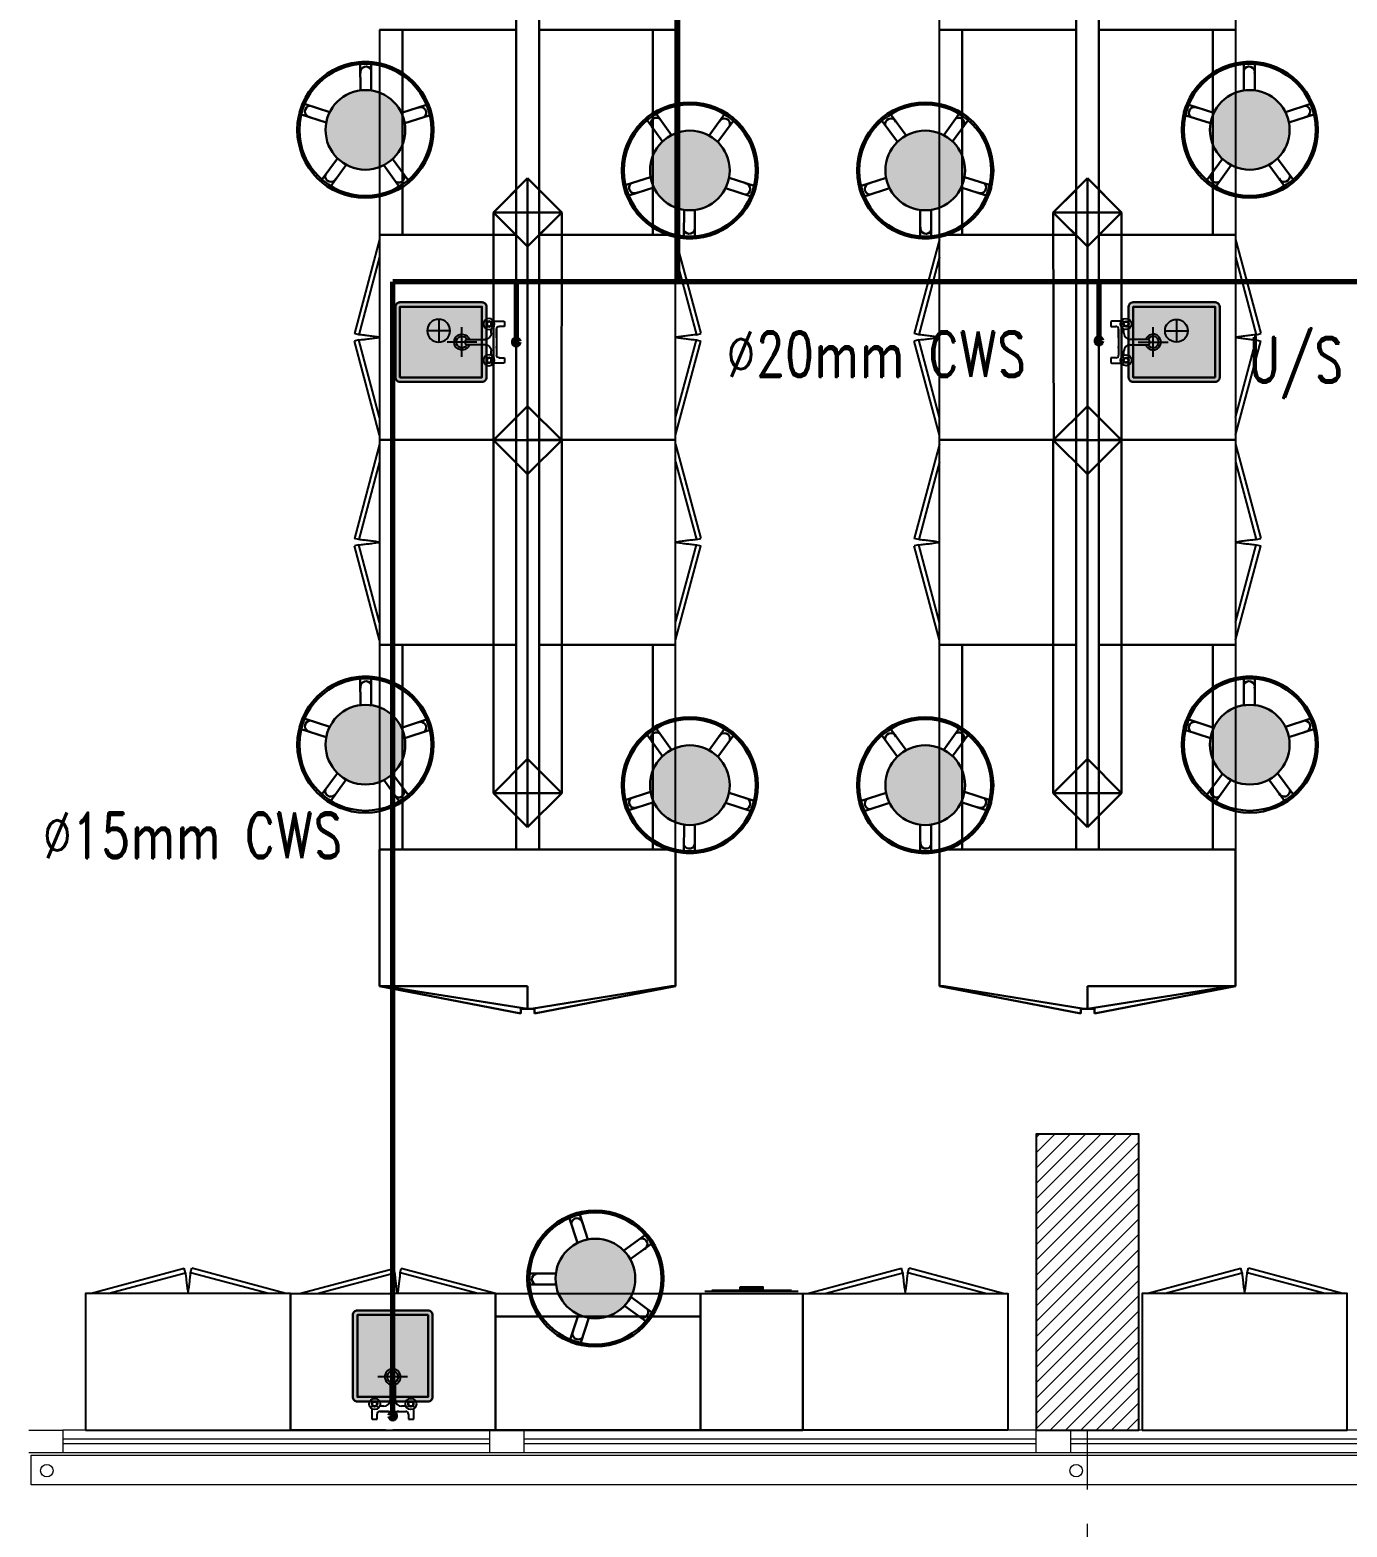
# Model space of a CAD drawing. Extents: x 800 to 995, y 398 to 804.
# Drawn here: x 874.81 to 880.6, y 613.24 to 619.82 of the extents above; entities that cross this region are included whole.
import ezdxf

# ---------------------------------------------------------------- set-up
doc = ezdxf.new("R2010")
doc.units = 0
doc.header["$MEASUREMENT"] = 0
for name, pattern in [('ACAD_ISO02W100', [15, 12, -3]), ('CENTERX2', [4, 2.5, -0.5, 0.5, -0.5]), ('DASHED', [19.05, 12.7, -6.35])]:
    doc.linetypes.add(name, pattern=pattern)
doc.layers.get('0').update_dxf_attribs({"color": 252, "linetype": 'CONTINUOUS', "lineweight": 30})
for name, color, linetype in [('-FUR', 252, 'CONTINUOUS'), ('LAYER8', 3, 'CONTINUOUS'), ('SAN', 2, 'CONTINUOUS')]:
    doc.layers.add(name, color=color, linetype=linetype)
for name, color, linetype, lineweight in [('axis', 1, 'CENTERX2', 5), ('Column', 6, 'CONTINUOUS', 25), ('elev', 90, 'CONTINUOUS', 9), ('Elevation', 150, 'CONTINUOUS', 18), ('hatch', 252, 'CONTINUOUS', 9), ('P-C-WATER', 5, 'CONTINUOUS', 70), ('P-TEXT', 1, 'CONTINUOUS', 25), ('WINDOW', 252, 'CONTINUOUS', 5)]:
    doc.layers.add(name, color=color, linetype=linetype, lineweight=lineweight)
doc.styles.add('ROMANC', font='romand.shx')

# ---------------------------------------------------------------- blocks, each defined once
blk = doc.blocks.new('YY5Y5')
at = {"layer": 'SAN', "color": 1}
for p, q in [((434.16, 537.56), (433.7, 538.02)), ((433.83, 542.04), (433.83, 538.56)), ((435.73, 542.41), (434.2, 542.41)), ((435.58, 537.56), (436.04, 538.02)), ((435.73, 540.55), (435.73, 542.41)), ((446.18, 539.55), (436.73, 539.55)), ((443.04, 539.55), (446.16, 539.55)), ((447.32, 537.56), (446.86, 538.02)), ((447.16, 542.41), (447.16, 540.55)), ((448.69, 542.41), (447.16, 542.41)), ((448.74, 537.56), (449.2, 538.02)), ((449.07, 538.56), (449.07, 542.04)), ((434.16, 536.15), (433.7, 535.69)), ((435.58, 536.15), (436.04, 535.69)), ((436.72, 537.65), (438.25, 537.65)), ((440.5, 535.4), (440.5, 528.74)), ((442.4, 528.74), (442.4, 535.4)), ((444.65, 537.65), (446.18, 537.65)), ((447.32, 536.15), (446.86, 535.69)), ((448.74, 536.15), (449.2, 535.69)), ((440.87, 528.36), (442.03, 528.36))]:
    blk.add_line(p, q, dxfattribs=at)
at = {"layer": 'SAN', "color": 1, "linetype": 'Continuous'}
blk.add_line((439.23, 539.55), (439.86, 539.55), dxfattribs=at)
at = {"layer": 'SAN', "color": 2, "linetype": 'DASHED'}
for points in [[(441.45, 532.42), (441.45, 521.63)], [(436.06, 527.03), (446.84, 527.03)]]:
    blk.add_lwpolyline(points, dxfattribs=at)
at = {"layer": 'SAN', "color": 1}
for centre, radius in [((434.87, 536.85), 2), ((448.03, 536.85), 2), ((434.87, 536.85), 1), ((434.87, 536.85), 0.8), ((448.03, 536.85), 1), ((448.03, 536.85), 0.8)]:
    blk.add_circle(centre, radius, dxfattribs=at)
for centre, radius, start, end in [((434.2, 542.04), 0.375, 90, 180), ((436.73, 540.55), 1, 180, 270), ((446.16, 540.55), 1, 270, 0), ((448.69, 542.04), 0.375, 0, 90), ((438.25, 535.4), 2.25, 0, 90), ((444.65, 535.4), 2.25, 90, 180), ((441.45, 527.03), 2.86, 109.4319, 70.5681), ((441.45, 527.03), 2.08, 117.2765, 62.7235), ((440.87, 528.74), 0.375, 180, 270), ((442.03, 528.74), 0.375, 270, 360)]:
    blk.add_arc(centre, radius, start, end, dxfattribs=at)
blk = doc.blocks.new('fd')
at = {"layer": '-FUR'}
h = blk.add_hatch(color=254, dxfattribs=at)
h.paths.add_polyline_path([(1322.6636, 576.6994), (1322.3536, 576.6994), (1322.3536, 577.0594), (1322.6636, 577.0594)], flags=16)
edge = h.paths.add_edge_path()
edge.add_line((1322.6636, 576.6794), (1322.3536, 576.6794))
edge.add_arc((1322.3536, 576.6994), 0.02, 180, 270, ccw=False)
edge.add_line((1322.3336, 576.6994), (1322.3336, 577.0594))
edge.add_arc((1322.3536, 577.0594), 0.02, 90, 180, ccw=False)
edge.add_line((1322.3536, 577.0794), (1322.6636, 577.0794))
edge.add_arc((1322.6636, 577.0594), 0.02, 0, 90, ccw=False)
edge.add_line((1322.6836, 577.0594), (1322.6836, 576.6994))
edge.add_arc((1322.6636, 576.6994), 0.02, -90, 0, ccw=False)
blk.add_hatch(color=253, dxfattribs=at).paths.add_polyline_path([(1322.6636, 577.0594), (1322.6636, 576.6994), (1322.3536, 576.6994), (1322.3536, 577.0594)])
h = blk.add_hatch(color=251, dxfattribs=at)
h.paths.add_polyline_path([(1322.6337, 577.0294), (1322.6636, 577.0594), (1322.6636, 576.6994), (1322.6336, 576.7294)])
h.paths.add_polyline_path([(1322.6336, 576.7294), (1322.6636, 576.6994), (1322.3536, 576.6994), (1322.3836, 576.7294)])
h = blk.add_hatch(color=252, dxfattribs=at)
h.paths.add_polyline_path([(1322.3836, 577.0294), (1322.3536, 577.0594), (1322.6636, 577.0594), (1322.6337, 577.0294)])
h.paths.add_polyline_path([(1322.3836, 576.7294), (1322.3536, 576.6994), (1322.3536, 577.0594), (1322.3836, 577.0294)])
for p, q in [((1322.4784, 577.2056), (1322.0597, 577.2056)), ((1322.4784, 577.2056), (1322.9597, 577.2056)), ((1322.0597, 576.6056), (1322.5097, 576.6056)), ((1322.9597, 576.6056), (1322.5097, 576.6056))]:
    blk.add_line(p, q, dxfattribs=at)
at = {"layer": '-FUR', "linetype": 'ACAD_ISO02W100'}
for p, q in [((1322.0597, 577.2056), (1322.5097, 577.2056)), ((1322.9597, 577.2056), (1322.5097, 577.2056)), ((1322.0997, 576.6056), (1322.5133, 576.4948)), ((1322.177, 576.6056), (1322.5185, 576.5141)), ((1322.8824, 576.6056), (1322.541, 576.5141)), ((1322.9597, 576.6056), (1322.5462, 576.4948)), ((1322.5185, 576.5141), (1322.5133, 576.4948)), ((1322.541, 576.5141), (1322.5462, 576.4948))]:
    blk.add_line(p, q, dxfattribs=at)
for centre, start, end in [((1324.045, 576.3727), 171.26112, 174.70691), ((1321.0144, 576.3727), 5.29309, 8.73888)]:
    blk.add_arc(centre, 1.5331, start, end, dxfattribs=at)
for p, q in [((1322.0597, 577.2056), (1322.0597, 576.6056)), ((1322.9597, 577.2056), (1322.9597, 576.6056))]:
    blk.add_line(p, q)
blk.add_lwpolyline([(1322.6636, 576.6794), (1322.3536, 576.6794, -0.414214), (1322.3336, 576.6994), (1322.3336, 577.0594, -0.414214), (1322.3536, 577.0794), (1322.6636, 577.0794, -0.414214), (1322.6836, 577.0594), (1322.6836, 576.6994, -0.414214)], format="xyb", close=True)
blk.add_lwpolyline([(1322.6636, 576.6794), (1322.3536, 576.6794, -0.414214), (1322.3336, 576.6994), (1322.3336, 577.0594, -0.414214), (1322.3536, 577.0794), (1322.6636, 577.0794, -0.414214), (1322.6836, 577.0594), (1322.6836, 576.6994, -0.414214)], format="xyb", close=True)
blk.add_lwpolyline([(1322.6636, 576.6994), (1322.3536, 576.6994), (1322.3536, 577.0594), (1322.6636, 577.0594)], close=True)
at = {"extrusion": (0, 0, -1), "xscale": 0.0121000000000322, "yscale": 0.0121000000000322, "zscale": -0.0121}
blk.add_blockref('YY5Y5', (-1327.8502, 570.5947), dxfattribs=at)
blk = doc.blocks.new('juy')
blk.add_line((1322.9597, 577.2056), (1322.9597, 576.6056))
blk.add_blockref('fd', (0, 0))
blk = doc.blocks.new('vfd')
at = {"layer": '-FUR'}
h = blk.add_hatch(color=254, dxfattribs=at)
h.paths.add_polyline_path([(1316.635, 565.8296), (1316.635, 566.1396), (1316.275, 566.1396), (1316.275, 565.8296)], flags=16)
edge = h.paths.add_edge_path()
edge.add_line((1316.655, 565.8296), (1316.655, 566.1396))
edge.add_ellipse((1316.635, 566.1396), major_axis=(-0.0141, -0.0141), ratio=1, start_angle=135, end_angle=225)
edge.add_line((1316.635, 566.1596), (1316.275, 566.1596))
edge.add_ellipse((1316.275, 566.1396), major_axis=(-0.0141, -0.0141), ratio=1, start_angle=225, end_angle=315)
edge.add_line((1316.255, 566.1396), (1316.255, 565.8296))
edge.add_ellipse((1316.275, 565.8296), major_axis=(0.0141, -0.0141), ratio=1, start_angle=225, end_angle=315)
edge.add_line((1316.275, 565.8096), (1316.635, 565.8096))
edge.add_ellipse((1316.635, 565.8296), major_axis=(0.0141, -0.0141), ratio=1, start_angle=-45, end_angle=45)
blk.add_hatch(color=253, dxfattribs=at).paths.add_polyline_path([(1316.275, 565.8296), (1316.635, 565.8296), (1316.635, 566.1396), (1316.275, 566.1396)])
h = blk.add_hatch(color=251, dxfattribs=at)
h.paths.add_polyline_path([(1316.305, 565.8596), (1316.275, 565.8296), (1316.635, 565.8296), (1316.605, 565.8596)])
h.paths.add_polyline_path([(1316.605, 565.8596), (1316.635, 565.8296), (1316.635, 566.1396), (1316.605, 566.1096)])
h = blk.add_hatch(color=252, dxfattribs=at)
h.paths.add_polyline_path([(1316.305, 566.1096), (1316.275, 566.1396), (1316.275, 565.8296), (1316.305, 565.8596)])
h.paths.add_polyline_path([(1316.605, 566.1096), (1316.635, 566.1396), (1316.275, 566.1396), (1316.305, 566.1096)])
blk.add_lwpolyline([(1316.655, 565.8296), (1316.655, 566.1396, 0.414214), (1316.635, 566.1596), (1316.275, 566.1596, 0.414214), (1316.255, 566.1396), (1316.255, 565.8296, 0.414214), (1316.275, 565.8096), (1316.635, 565.8096, 0.414214)], format="xyb", close=True)
blk.add_lwpolyline([(1316.655, 565.8296), (1316.655, 566.1396, 0.414214), (1316.635, 566.1596), (1316.275, 566.1596, 0.414214), (1316.255, 566.1396), (1316.255, 565.8296, 0.414214), (1316.275, 565.8096), (1316.635, 565.8096, 0.414214)], format="xyb", close=True)
blk.add_lwpolyline([(1316.635, 565.8296), (1316.635, 566.1396), (1316.275, 566.1396), (1316.275, 565.8296)], close=True)
at = {"layer": 'LAYER8'}
for p, q in [((1316.415, 566.0346), (1316.515, 566.0346)), ((1316.465, 566.0846), (1316.465, 565.9846))]:
    blk.add_line(p, q, dxfattribs=at)
blk.add_circle((1316.465, 566.0346), 0.05, dxfattribs=at)
at = {"xscale": 0.0121, "yscale": 0.0121, "zscale": 0.0121, "rotation": 89.99999999999997}
blk.add_blockref('YY5Y5', (1322.7397, 560.6431), dxfattribs=at)

msp = doc.modelspace()

# ---------------------------------------------------------------- hatches: boundary and pattern name
h = msp.add_hatch(color=256)
h.set_gradient(color1=(132, 132, 132), name='SPHERICAL')
h.paths.add_polyline_path([(876.4617, 619.3771, -1), (876.1117, 619.3771, -1)])
h = msp.add_hatch(color=256)
h.set_gradient(color1=(132, 132, 132), name='SPHERICAL')
h.paths.add_polyline_path([(879.996, 619.3771, 1), (880.346, 619.3771, 1)])
h = msp.add_hatch(color=256)
h.set_gradient(color1=(132, 132, 132), name='SPHERICAL')
h.paths.add_polyline_path([(877.5369, 619.1991, -1), (877.8869, 619.1991, -1)])
h = msp.add_hatch(color=256)
h.set_gradient(color1=(132, 132, 132), name='SPHERICAL')
h.paths.add_polyline_path([(878.9208, 619.1991, 1), (878.5708, 619.1991, 1)])
h = msp.add_hatch(color=256)
h.set_gradient(color1=(132, 132, 132), name='SPHERICAL')
h.paths.add_polyline_path([(876.4617, 616.6771, -1), (876.1117, 616.6771, -1)])
h = msp.add_hatch(color=256)
h.set_gradient(color1=(132, 132, 132), name='SPHERICAL')
h.paths.add_polyline_path([(879.996, 616.6771, 1), (880.346, 616.6771, 1)])
h = msp.add_hatch(color=256)
h.set_gradient(color1=(132, 132, 132), name='SPHERICAL')
h.paths.add_polyline_path([(877.5369, 616.4991, -1), (877.8869, 616.4991, -1)])
h = msp.add_hatch(color=256)
h.set_gradient(color1=(132, 132, 132), name='SPHERICAL')
h.paths.add_polyline_path([(878.9208, 616.4991, 1), (878.5708, 616.4991, 1)])
h = msp.add_hatch(color=256)
h.set_gradient(color1=(132, 132, 132), name='SPHERICAL')
h.paths.add_polyline_path([(877.2969, 614.1571, 1), (877.2969, 614.5071, 1)])
at = {"layer": 'hatch'}
h = msp.add_hatch(dxfattribs=at)
h.set_pattern_fill('ANSI31', color=252, scale=0.015, style=0)
h.set_pattern_definition([(45, (1093.41557, 299.344082), (-0.0336759605, 0.0336759605), [])])
h.paths.add_polyline_path([(879.2334, 613.6661), (879.6834, 613.6661), (879.6834, 614.9661), (879.2334, 614.9661)])

# ---------------------------------------------------------------- linework, layer by layer
at = {"layer": '-FUR', "linetype": 'ACAD_ISO02W100'}
for p, q in [((877.0493, 619.8161), (877.0493, 620.2661)), ((879.4084, 619.8161), (879.4084, 620.2661)), ((879.5084, 620.2661), (879.5084, 619.8161)), ((876.3493, 619.8161), (876.3493, 618.9161)), ((877.6493, 618.9161), (877.6493, 619.8161)), ((878.8084, 618.9161), (878.8084, 619.8161)), ((880.1084, 619.8161), (880.1084, 618.9161)), ((876.3493, 618.8961), (876.2385, 618.4826)), ((876.9493, 618.0161), (876.9493, 618.9161)), ((877.0493, 618.9161), (877.0493, 618.0161)), ((877.6493, 618.8961), (877.7601, 618.4826)), ((878.8084, 618.8961), (878.6976, 618.4826)), ((879.4084, 618.9161), (879.4084, 618.0161)), ((879.5084, 618.0161), (879.5084, 618.9161)), ((880.1084, 618.8961), (880.2192, 618.4826)), ((876.3493, 618.8189), (876.2578, 618.4774)), ((877.6493, 618.8189), (877.7408, 618.4774)), ((878.8084, 618.8189), (878.7169, 618.4774)), ((880.1084, 618.8189), (880.1999, 618.4774)), ((876.2578, 618.4774), (876.2385, 618.4826)), ((876.2578, 618.4549), (876.2385, 618.4497)), ((876.3493, 618.0361), (876.2385, 618.4497)), ((876.3493, 618.1134), (876.2578, 618.4549)), ((877.6493, 618.1134), (877.7408, 618.4549)), ((877.6493, 618.0361), (877.7601, 618.4497)), ((877.7408, 618.4774), (877.7601, 618.4826)), ((877.7408, 618.4549), (877.7601, 618.4497)), ((878.7169, 618.4774), (878.6976, 618.4826)), ((878.7169, 618.4549), (878.6976, 618.4497)), ((878.8084, 618.0361), (878.6976, 618.4497)), ((878.8084, 618.1134), (878.7169, 618.4549)), ((880.1084, 618.1134), (880.1999, 618.4549)), ((880.1084, 618.0361), (880.2192, 618.4497)), ((880.1999, 618.4774), (880.2192, 618.4826)), ((880.1999, 618.4549), (880.2192, 618.4497)), ((876.3493, 617.9961), (876.2385, 617.5826)), ((876.9493, 617.1161), (876.9493, 618.0161)), ((877.0493, 618.0161), (877.0493, 617.1161)), ((877.6493, 617.9961), (877.7601, 617.5826)), ((878.8084, 617.9961), (878.6976, 617.5826)), ((879.4084, 618.0161), (879.4084, 617.1161)), ((879.5084, 617.1161), (879.5084, 618.0161)), ((880.1084, 617.9961), (880.2192, 617.5826)), ((876.3493, 617.9189), (876.2578, 617.5774)), ((877.6493, 617.9189), (877.7408, 617.5774)), ((878.8084, 617.9189), (878.7169, 617.5774)), ((880.1084, 617.9189), (880.1999, 617.5774)), ((876.2578, 617.5774), (876.2385, 617.5826)), ((877.7408, 617.5774), (877.7601, 617.5826)), ((878.7169, 617.5774), (878.6976, 617.5826)), ((880.1999, 617.5774), (880.2192, 617.5826)), ((876.2578, 617.5549), (876.2385, 617.5497)), ((876.3493, 617.1361), (876.2385, 617.5497)), ((876.3493, 617.2134), (876.2578, 617.5549)), ((877.6493, 617.2134), (877.7408, 617.5549)), ((877.6493, 617.1361), (877.7601, 617.5497)), ((877.7408, 617.5549), (877.7601, 617.5497)), ((878.7169, 617.5549), (878.6976, 617.5497)), ((878.8084, 617.1361), (878.6976, 617.5497)), ((878.8084, 617.2134), (878.7169, 617.5549)), ((880.1084, 617.2134), (880.1999, 617.5549)), ((880.1084, 617.1361), (880.2192, 617.5497)), ((880.1999, 617.5549), (880.2192, 617.5497)), ((876.3493, 617.1161), (876.3493, 616.2161)), ((877.6493, 616.2161), (877.6493, 617.1161)), ((878.8084, 616.2161), (878.8084, 617.1161)), ((880.1084, 617.1161), (880.1084, 616.2161)), ((875.0779, 614.2661), (875.4915, 614.377)), ((875.1552, 614.2661), (875.4967, 614.3576)), ((875.4967, 614.3576), (875.4915, 614.377)), ((875.5192, 614.3576), (875.5244, 614.377)), ((875.8607, 614.2661), (875.5192, 614.3576)), ((875.9379, 614.2661), (875.5244, 614.377)), ((878.2279, 614.2661), (878.6415, 614.377)), ((878.3052, 614.2661), (878.6467, 614.3576)), ((878.6467, 614.3576), (878.6415, 614.377)), ((878.6692, 614.3576), (878.6744, 614.377)), ((879.0107, 614.2661), (878.6692, 614.3576)), ((879.0879, 614.2661), (878.6744, 614.377)), ((879.7184, 614.2661), (880.132, 614.377)), ((879.7957, 614.2661), (880.1371, 614.3576)), ((880.1371, 614.3576), (880.132, 614.377)), ((880.1597, 614.3576), (880.1648, 614.377)), ((880.5011, 614.2661), (880.1597, 614.3576)), ((880.5784, 614.2661), (880.1648, 614.377)), ((876.8579, 614.2661), (877.7579, 614.2661)), ((875.0579, 613.6661), (875.9579, 613.6661)), ((877.7579, 613.6661), (878.2079, 613.6661)), ((879.1079, 613.6661), (878.2079, 613.6661)), ((879.6984, 613.6661), (880.5984, 613.6661))]:
    msp.add_line(p, q, dxfattribs=at)
at = {"layer": '-FUR'}
for p, q in [((877.7779, 614.2761), (878.1879, 614.2761)), ((877.8079, 614.2811), (878.1579, 614.2811))]:
    msp.add_line(p, q, dxfattribs=at)
for points in [[(877.6493, 619.8161), (877.6493, 620.2661), (877.0493, 620.2661), (877.0493, 619.8161)], [(878.8084, 619.8161), (878.8084, 620.2661), (879.4084, 620.2661), (879.4084, 619.8161)], [(880.1084, 620.2661), (880.1084, 619.8161), (879.5084, 619.8161), (879.5084, 620.2661)], [(876.9493, 618.0161), (876.9493, 618.9161), (876.3493, 618.9161), (876.3493, 618.0161)], [(877.0493, 618.9161), (877.0493, 618.0161), (877.6493, 618.0161), (877.6493, 618.9161)], [(879.4084, 618.9161), (879.4084, 618.0161), (878.8084, 618.0161), (878.8084, 618.9161)], [(879.5084, 618.0161), (879.5084, 618.9161), (880.1084, 618.9161), (880.1084, 618.0161)], [(876.9493, 617.1161), (876.9493, 618.0161), (876.3493, 618.0161), (876.3493, 617.1161)], [(877.0493, 618.0161), (877.0493, 617.1161), (877.6493, 617.1161), (877.6493, 618.0161)], [(879.4084, 618.0161), (879.4084, 617.1161), (878.8084, 617.1161), (878.8084, 618.0161)], [(879.5084, 617.1161), (879.5084, 618.0161), (880.1084, 618.0161), (880.1084, 617.1161)], [(875.0579, 613.6661), (875.9579, 613.6661), (875.9579, 614.2661), (875.0579, 614.2661)], [(877.7579, 614.2661), (878.2079, 614.2661), (878.2079, 613.6661), (877.7579, 613.6661)], [(879.1079, 613.6661), (878.2079, 613.6661), (878.2079, 614.2661), (879.1079, 614.2661)], [(879.6984, 613.6661), (880.5984, 613.6661), (880.5984, 614.2661), (879.6984, 614.2661)]]:
    msp.add_lwpolyline(points, close=True, dxfattribs=at)
at = {"layer": '-FUR', "color": 1}
msp.add_lwpolyline([(877.9329, 614.2961), (878.0329, 614.2961), (878.0329, 614.2861), (877.9329, 614.2861)], close=True, dxfattribs=at)
at = {"layer": '-FUR', "linetype": 'ACAD_ISO02W100'}
for centre, start, end in [((876.1164, 616.9509), 81.26112, 84.70691), ((876.1164, 619.9814), 275.29309, 278.73888), ((877.8822, 616.9509), 95.29309, 98.73888), ((877.8822, 619.9814), 261.26112, 264.70691), ((878.5755, 616.9509), 81.26112, 84.70691), ((878.5755, 619.9814), 275.29309, 278.73888), ((880.3413, 616.9509), 95.29309, 98.73888), ((880.3413, 619.9814), 261.26112, 264.70691), ((876.1164, 616.0509), 81.26112, 84.70691), ((877.8822, 616.0509), 95.29309, 98.73888), ((878.5755, 616.0509), 81.26112, 84.70691), ((880.3413, 616.0509), 95.29309, 98.73888), ((876.1164, 619.0814), 275.29309, 278.73888), ((877.8822, 619.0814), 261.26112, 264.70691), ((878.5755, 619.0814), 275.29309, 278.73888), ((880.3413, 619.0814), 261.26112, 264.70691), ((877.0232, 614.4991), 185.29309, 188.73888), ((873.9927, 614.4991), 351.26112, 354.70691), ((880.1732, 614.4991), 185.29309, 188.73888), ((877.1427, 614.4991), 351.26112, 354.70691), ((881.6637, 614.4991), 185.29309, 188.73888), ((878.6331, 614.4991), 351.26112, 354.70691)]:
    msp.add_arc(centre, 1.5331, start, end, dxfattribs=at)
for p, q in [((876.9493, 621.1661), (876.9493, 616.5641)), ((877.0493, 616.5646), (877.0493, 621.1661)), ((879.4084, 616.5646), (879.4084, 621.1661)), ((879.5084, 621.1661), (879.5084, 616.5641)), ((876.3493, 619.8161), (876.9493, 619.8161)), ((876.4493, 618.9161), (876.4493, 619.8161)), ((876.9493, 619.8161), (876.9493, 618.9161)), ((877.0493, 618.9161), (877.0493, 619.8161)), ((877.0493, 619.8161), (877.6493, 619.8161)), ((877.6493, 619.8161), (877.5493, 619.8161)), ((877.5493, 619.8161), (877.5493, 618.9161)), ((879.4084, 619.8161), (878.8084, 619.8161)), ((878.8084, 619.8161), (878.9084, 619.8161)), ((878.9084, 619.8161), (878.9084, 618.9161)), ((879.4084, 618.9161), (879.4084, 619.8161)), ((880.1084, 619.8161), (879.5084, 619.8161)), ((879.5084, 619.8161), (879.5084, 618.9161)), ((880.0084, 618.9161), (880.0084, 619.8161)), ((876.265, 619.5508), (876.2645, 619.6662)), ((876.2745, 619.6762), (876.302, 619.6761)), ((876.3124, 619.5502), (876.3128, 619.6636)), ((880.1453, 619.5502), (880.1449, 619.6636)), ((880.1832, 619.6762), (880.1557, 619.6761)), ((880.1927, 619.5508), (880.1932, 619.6662)), ((875.9985, 619.458), (876.0071, 619.4841)), ((876.13, 619.4551), (876.0224, 619.4905)), ((876.4451, 619.4515), (876.5548, 619.4876)), ((876.5673, 619.4811), (876.5757, 619.4549)), ((879.8904, 619.4811), (879.882, 619.4549)), ((880.0126, 619.4515), (879.9029, 619.4876)), ((880.3277, 619.4551), (880.4353, 619.4905)), ((880.4592, 619.458), (880.4506, 619.4841)), ((876.1148, 619.4102), (876.0049, 619.4454)), ((876.4593, 619.4062), (876.5672, 619.4408)), ((877.5923, 619.3268), (877.524, 619.4199)), ((877.5263, 619.4339), (877.5486, 619.45)), ((877.631, 619.3542), (877.5647, 619.4462)), ((877.7964, 619.3523), (877.8639, 619.446)), ((877.8344, 619.324), (877.9014, 619.4155)), ((877.8778, 619.4482), (877.9, 619.4319)), ((878.6233, 619.324), (878.5563, 619.4155)), ((878.5799, 619.4482), (878.5577, 619.4319)), ((878.6613, 619.3523), (878.5938, 619.446)), ((878.8268, 619.3542), (878.893, 619.4462)), ((878.8654, 619.3268), (878.9337, 619.4199)), ((878.9314, 619.4339), (878.9091, 619.45)), ((879.9984, 619.4062), (879.8906, 619.4408)), ((880.3429, 619.4102), (880.4528, 619.4454)), ((876.1642, 619.2522), (876.0972, 619.1608)), ((876.2022, 619.2239), (876.1347, 619.1302)), ((876.3677, 619.222), (876.4339, 619.1301)), ((876.4063, 619.2494), (876.4746, 619.1563)), ((880.0514, 619.2494), (879.9831, 619.1563)), ((880.09, 619.222), (880.0238, 619.1301)), ((880.2555, 619.2239), (880.323, 619.1302)), ((880.2935, 619.2522), (880.3605, 619.1608)), ((876.9995, 619.1644), (876.8495, 619.0144)), ((876.9995, 619.1644), (876.8495, 619.0144)), ((877.1495, 619.0144), (876.9995, 619.1644)), ((876.9995, 619.0144), (876.9995, 619.1644)), ((877.1495, 619.0144), (876.9995, 619.1644)), ((877.5393, 619.17), (877.4315, 619.1354)), ((877.8838, 619.1661), (877.9937, 619.1309)), ((878.5739, 619.1661), (878.464, 619.1309)), ((878.9184, 619.17), (879.0263, 619.1354)), ((879.3082, 619.0144), (879.4582, 619.1644)), ((879.3082, 619.0144), (879.4582, 619.1644)), ((879.4582, 619.1644), (879.6082, 619.0144)), ((879.4582, 619.0144), (879.4582, 619.1644)), ((879.4582, 619.1644), (879.6082, 619.0144)), ((876.1208, 619.1281), (876.0986, 619.1443)), ((876.4723, 619.1424), (876.45, 619.1263)), ((876.8495, 619.0144), (876.9493, 619.1141)), ((877.0493, 619.1146), (877.1495, 619.0144)), ((877.4313, 619.0951), (877.4229, 619.1213)), ((877.5535, 619.1248), (877.4438, 619.0887)), ((877.8686, 619.1212), (877.9762, 619.0858)), ((878.0001, 619.1183), (877.9915, 619.0921)), ((878.4576, 619.1183), (878.4662, 619.0921)), ((878.5891, 619.1212), (878.4815, 619.0858)), ((878.9042, 619.1248), (879.0139, 619.0887)), ((879.0264, 619.0951), (879.0348, 619.1213)), ((879.4084, 619.1146), (879.3082, 619.0144)), ((879.6082, 619.0144), (879.5084, 619.1141)), ((879.9854, 619.1424), (880.0077, 619.1263)), ((880.3369, 619.1281), (880.3591, 619.1443)), ((877.6862, 619.026), (877.6858, 618.9127)), ((877.7336, 619.0255), (877.7341, 618.91)), ((878.7241, 619.0255), (878.7236, 618.91)), ((878.7715, 619.026), (878.7719, 618.9127)), ((876.8495, 619.0144), (877.1495, 619.0144)), ((876.9995, 618.8644), (876.8495, 619.0144)), ((876.8495, 619.0144), (877.1495, 619.0144)), ((876.9995, 619.0144), (876.8495, 619.0144)), ((876.8495, 619.0144), (876.9995, 619.0144)), ((876.8495, 619.0144), (877.1495, 619.0144)), ((876.9995, 618.8644), (876.8495, 619.0144)), ((876.8495, 618.0144), (876.8495, 619.0144)), ((876.8495, 619.0144), (877.1495, 619.0144)), ((876.9493, 618.9146), (876.8495, 619.0144)), ((877.1495, 619.0144), (876.9995, 618.8644)), ((876.9995, 618.1644), (876.9995, 619.0144)), ((876.9995, 619.0144), (877.1495, 619.0144)), ((876.9995, 619.0144), (876.9995, 618.8644)), ((877.1495, 619.0144), (876.9995, 618.8644)), ((877.0513, 618.9161), (877.1495, 619.0144)), ((877.1495, 619.0144), (877.1478, 618.0161)), ((879.6082, 619.0144), (879.3082, 619.0144)), ((879.6082, 619.0144), (879.3082, 619.0144)), ((879.3082, 619.0144), (879.4582, 618.8644)), ((879.4582, 619.0144), (879.3082, 619.0144)), ((879.6082, 619.0144), (879.3082, 619.0144)), ((879.3082, 619.0144), (879.4582, 618.8644)), ((879.6082, 619.0144), (879.3082, 619.0144)), ((879.3082, 619.0144), (879.31, 618.0161)), ((879.4064, 618.9161), (879.3082, 619.0144)), ((879.4582, 618.8644), (879.6082, 619.0144)), ((879.4582, 618.1644), (879.4582, 619.0144)), ((879.4582, 619.0144), (879.6082, 619.0144)), ((879.6082, 619.0144), (879.4582, 619.0144)), ((879.4582, 619.0144), (879.4582, 618.8644)), ((879.4582, 618.8644), (879.6082, 619.0144)), ((879.5084, 618.9146), (879.6082, 619.0144)), ((879.6082, 618.0144), (879.6082, 619.0144)), ((876.9493, 618.9161), (876.3493, 618.9161)), ((876.3493, 618.9161), (876.4493, 618.9161)), ((877.6493, 618.9161), (877.0493, 618.9161)), ((877.7241, 618.9001), (877.6966, 618.9002)), ((878.7336, 618.9001), (878.7611, 618.9002)), ((878.8084, 618.9161), (879.4084, 618.9161)), ((879.5084, 618.9161), (880.1084, 618.9161)), ((880.1084, 618.9161), (880.0084, 618.9161)), ((876.9995, 618.1644), (876.8495, 618.0144)), ((876.9995, 618.0144), (876.9995, 618.1644)), ((877.1495, 618.0144), (876.9995, 618.1644)), ((879.3082, 618.0144), (879.4582, 618.1644)), ((879.4582, 618.0144), (879.4582, 618.1644)), ((879.4582, 618.1644), (879.6082, 618.0144)), ((877.1495, 618.0144), (876.8495, 618.0144)), ((876.9995, 617.8644), (876.8495, 618.0144)), ((876.8495, 618.0144), (877.1495, 618.0144)), ((876.8495, 616.4644), (876.8495, 618.0144)), ((877.0493, 618.0161), (876.9993, 618.0161)), ((876.9995, 618.0144), (876.9995, 617.8644)), ((876.9995, 617.8644), (877.1495, 618.0144)), ((876.9995, 618.0144), (876.9995, 616.3144)), ((877.1495, 618.0144), (877.1495, 616.4644)), ((879.3082, 618.0144), (879.6082, 618.0144)), ((879.4582, 617.8644), (879.3082, 618.0144)), ((879.6082, 618.0144), (879.3082, 618.0144)), ((879.3082, 618.0144), (879.3082, 616.4644)), ((879.4084, 618.0161), (879.4584, 618.0161)), ((879.4582, 618.0144), (879.4582, 617.8644)), ((879.4582, 617.8644), (879.6082, 618.0144)), ((879.4582, 618.0144), (879.4582, 616.3144)), ((879.6082, 616.4644), (879.6082, 618.0144)), ((876.9995, 616.6144), (876.9995, 617.4644)), ((879.4582, 616.6144), (879.4582, 617.4644)), ((876.3493, 617.1161), (876.9493, 617.1161)), ((876.4493, 616.2161), (876.4493, 617.1161)), ((876.9493, 617.1161), (876.9493, 616.2161)), ((877.0493, 616.2161), (877.0493, 617.1161)), ((877.0493, 617.1161), (877.6493, 617.1161)), ((877.6493, 617.1161), (877.5493, 617.1161)), ((877.5493, 617.1161), (877.5493, 616.2161)), ((879.4084, 617.1161), (878.8084, 617.1161)), ((878.8084, 617.1161), (878.9084, 617.1161)), ((878.9084, 617.1161), (878.9084, 616.2161)), ((879.4084, 616.2161), (879.4084, 617.1161)), ((880.1084, 617.1161), (879.5084, 617.1161)), ((879.5084, 617.1161), (879.5084, 616.2161)), ((880.0084, 616.2161), (880.0084, 617.1161)), ((876.265, 616.8508), (876.2645, 616.9662)), ((876.2745, 616.9762), (876.302, 616.9761)), ((876.3124, 616.8502), (876.3128, 616.9636)), ((880.1453, 616.8502), (880.1449, 616.9636)), ((880.1832, 616.9762), (880.1557, 616.9761)), ((880.1927, 616.8508), (880.1932, 616.9662)), ((875.9985, 616.758), (876.0071, 616.7841)), ((876.13, 616.7551), (876.0224, 616.7905)), ((876.4451, 616.7515), (876.5548, 616.7876)), ((880.0126, 616.7515), (879.9029, 616.7876)), ((880.3277, 616.7551), (880.4353, 616.7905)), ((880.4592, 616.758), (880.4506, 616.7841)), ((876.1148, 616.7102), (876.0049, 616.7454)), ((876.4593, 616.7062), (876.5672, 616.7408)), ((876.5673, 616.7811), (876.5757, 616.7549)), ((877.5923, 616.6268), (877.524, 616.7199)), ((877.5263, 616.7339), (877.5486, 616.75)), ((877.631, 616.6542), (877.5647, 616.7462)), ((877.7964, 616.6523), (877.8639, 616.746)), ((877.8778, 616.7482), (877.9, 616.7319)), ((878.5799, 616.7482), (878.5577, 616.7319)), ((878.6613, 616.6523), (878.5938, 616.746)), ((878.8268, 616.6542), (878.893, 616.7462)), ((878.8654, 616.6268), (878.9337, 616.7199)), ((878.9314, 616.7339), (878.9091, 616.75)), ((879.8904, 616.7811), (879.882, 616.7549)), ((879.9984, 616.7062), (879.8906, 616.7408)), ((880.3429, 616.7102), (880.4528, 616.7454)), ((877.8344, 616.624), (877.9014, 616.7155)), ((878.6233, 616.624), (878.5563, 616.7155)), ((876.9995, 616.6144), (876.8495, 616.4644)), ((876.9995, 616.4644), (876.9995, 616.6144)), ((877.1495, 616.4644), (876.9995, 616.6144)), ((879.3082, 616.4644), (879.4582, 616.6144)), ((879.4582, 616.4644), (879.4582, 616.6144)), ((879.4582, 616.6144), (879.6082, 616.4644)), ((876.1642, 616.5522), (876.0972, 616.4608)), ((876.2022, 616.5239), (876.1347, 616.4302)), ((876.3677, 616.522), (876.4339, 616.4301)), ((876.4063, 616.5494), (876.4746, 616.4563)), ((880.0514, 616.5494), (879.9831, 616.4563)), ((880.09, 616.522), (880.0238, 616.4301)), ((880.2555, 616.5239), (880.323, 616.4302)), ((880.2935, 616.5522), (880.3605, 616.4608)), ((877.1495, 616.4644), (876.8495, 616.4644)), ((876.9995, 616.3144), (876.8495, 616.4644)), ((876.8495, 616.4644), (877.1495, 616.4644)), ((876.9995, 616.4644), (876.9995, 616.3144)), ((876.9995, 616.3144), (877.1495, 616.4644)), ((877.5393, 616.47), (877.4315, 616.4354)), ((877.8838, 616.4661), (877.9937, 616.4309)), ((878.5739, 616.4661), (878.464, 616.4309)), ((878.9184, 616.47), (879.0263, 616.4354)), ((879.3082, 616.4644), (879.6082, 616.4644)), ((879.4582, 616.3144), (879.3082, 616.4644)), ((879.6082, 616.4644), (879.3082, 616.4644)), ((879.4582, 616.4644), (879.4582, 616.3144)), ((879.4582, 616.3144), (879.6082, 616.4644)), ((876.1208, 616.4281), (876.0986, 616.4443)), ((876.4723, 616.4424), (876.45, 616.4263)), ((877.4313, 616.3951), (877.4229, 616.4213)), ((877.5535, 616.4248), (877.4438, 616.3887)), ((877.8686, 616.4212), (877.9762, 616.3858)), ((878.0001, 616.4183), (877.9915, 616.3921)), ((878.4576, 616.4183), (878.4662, 616.3921)), ((878.5891, 616.4212), (878.4815, 616.3858)), ((878.9042, 616.4248), (879.0139, 616.3887)), ((879.0264, 616.3951), (879.0348, 616.4213)), ((879.9854, 616.4424), (880.0077, 616.4263)), ((880.3369, 616.4281), (880.3591, 616.4443)), ((877.6862, 616.326), (877.6858, 616.2127)), ((877.7336, 616.3255), (877.7341, 616.21)), ((878.7241, 616.3255), (878.7236, 616.21)), ((878.7715, 616.326), (878.7719, 616.2127)), ((876.3493, 616.2161), (876.3493, 615.6161)), ((876.3493, 616.2161), (877.6493, 616.2161)), ((876.9493, 616.2161), (876.3493, 616.2161)), ((876.3493, 616.2161), (876.4493, 616.2161)), ((877.6493, 616.2161), (877.0493, 616.2161)), ((877.6493, 615.6161), (877.6493, 616.2161)), ((877.7241, 616.2001), (877.6966, 616.2002)), ((878.7336, 616.2001), (878.7611, 616.2002)), ((880.1084, 616.2161), (878.8084, 616.2161)), ((878.8084, 615.6161), (878.8084, 616.2161)), ((878.8084, 616.2161), (879.4084, 616.2161)), ((879.5084, 616.2161), (880.1084, 616.2161)), ((880.1084, 616.2161), (880.0084, 616.2161)), ((880.1084, 616.2161), (880.1084, 615.6161)), ((876.3493, 615.6161), (876.9993, 615.6161)), ((876.3493, 615.6161), (876.9693, 615.4961)), ((876.3493, 615.6161), (876.3693, 615.6161)), ((876.3693, 615.6161), (876.9993, 615.5161)), ((876.9993, 615.6161), (876.9993, 615.5161)), ((877.6293, 615.6161), (877.0143, 615.5161)), ((877.6493, 615.6161), (877.0293, 615.4961)), ((877.6493, 615.6161), (877.6293, 615.6161)), ((878.8084, 615.6161), (879.4284, 615.4961)), ((878.8084, 615.6161), (878.8284, 615.6161)), ((878.8284, 615.6161), (879.4434, 615.5161)), ((880.1084, 615.6161), (879.4584, 615.6161)), ((879.4584, 615.6161), (879.4584, 615.5161)), ((880.0884, 615.6161), (879.4584, 615.5161)), ((880.1084, 615.6161), (879.4884, 615.4961)), ((880.1084, 615.6161), (880.0884, 615.6161)), ((876.9993, 615.5161), (876.9693, 615.5161)), ((876.9693, 615.5161), (876.9693, 615.4961)), ((876.9993, 615.5161), (877.0293, 615.5161)), ((877.0293, 615.5161), (877.0293, 615.4961)), ((879.4584, 615.5161), (879.4284, 615.5161)), ((879.4284, 615.5161), (879.4284, 615.4961)), ((879.4584, 615.5161), (879.4884, 615.5161)), ((879.4884, 615.5161), (879.4884, 615.4961)), ((877.2161, 614.6202), (877.19, 614.6116)), ((877.2639, 614.5039), (877.2287, 614.6138)), ((877.219, 614.4887), (877.1836, 614.5964)), ((877.4219, 614.4546), (877.5133, 614.5215)), ((877.4502, 614.4166), (877.5439, 614.484)), ((877.546, 614.498), (877.5298, 614.5202)), ((877.1233, 614.3538), (877.0079, 614.3543)), ((876.9979, 614.3442), (876.998, 614.3167)), ((877.1238, 614.3064), (877.0105, 614.306)), ((876.8579, 614.2661), (876.8579, 613.6661)), ((877.4521, 614.2511), (877.544, 614.1848)), ((877.7579, 613.6661), (877.7579, 614.2661)), ((877.7579, 614.2661), (877.7579, 614.1661)), ((877.7579, 614.1661), (876.8579, 614.1661)), ((877.2226, 614.1736), (877.1865, 614.064)), ((877.2679, 614.1595), (877.2333, 614.0516)), ((877.4247, 614.2124), (877.5178, 614.1442)), ((877.5317, 614.1464), (877.5478, 614.1687)), ((877.193, 614.0514), (877.2191, 614.043)), ((876.8579, 613.6661), (877.7579, 613.6661))]:
    msp.add_line(p, q)
for centre, radius in [((876.2867, 619.3771), 0.299), ((876.2867, 619.3771), 0.29), ((880.171, 619.3771), 0.299), ((880.171, 619.3771), 0.29), ((876.2867, 619.3771), 0.175), ((880.171, 619.3771), 0.175), ((877.7119, 619.1991), 0.299), ((877.7119, 619.1991), 0.29), ((878.7458, 619.1991), 0.299), ((878.7458, 619.1991), 0.29), ((877.7119, 619.1991), 0.175), ((878.7458, 619.1991), 0.175), ((876.2867, 616.6771), 0.299), ((876.2867, 616.6771), 0.29), ((880.171, 616.6771), 0.299), ((880.171, 616.6771), 0.29), ((876.2867, 616.6771), 0.175), ((880.171, 616.6771), 0.175), ((877.7119, 616.4991), 0.299), ((877.7119, 616.4991), 0.29), ((878.7458, 616.4991), 0.299), ((878.7458, 616.4991), 0.29), ((877.7119, 616.4991), 0.175), ((878.7458, 616.4991), 0.175), ((877.2969, 614.3321), 0.299), ((877.2969, 614.3321), 0.29), ((877.2969, 614.3321), 0.175)]:
    msp.add_circle(centre, radius)
for centre, radius, start, end in [((876.2745, 619.6662), 0.01, 89.79115, 179.79115), ((876.2897, 619.6307), 0.025, 22.93495, 191.17517), ((876.2997, 619.6632), 0.0131, 1.65402, 79.72038), ((880.158, 619.6632), 0.0131, 100.27962, 178.34598), ((880.168, 619.6307), 0.025, 348.82483, 157.06505), ((880.1832, 619.6662), 0.01, 0.20885, 90.20885), ((876.0187, 619.4779), 0.0131, 73.65402, 151.72038), ((876.0464, 619.4584), 0.025, 94.93495, 263.17517), ((876.5578, 619.4781), 0.01, 17.79115, 107.79115), ((879.8999, 619.4781), 0.01, 72.20885, 162.20885), ((880.4113, 619.4584), 0.025, 276.82483, 85.06505), ((880.439, 619.4779), 0.0131, 28.27962, 106.34598), ((876.008, 619.4549), 0.01, 161.79115, 251.79115), ((876.5288, 619.4527), 0.025, 310.93495, 119.17517), ((876.5627, 619.4532), 0.0131, 289.65402, 7.72038), ((877.5321, 619.4258), 0.01, 125.79115, 215.79115), ((877.5653, 619.406), 0.025, 58.93495, 227.17517), ((877.5543, 619.4381), 0.0131, 37.65402, 115.72038), ((877.8634, 619.4025), 0.025, 346.93495, 155.17517), ((877.8719, 619.4401), 0.01, 53.79115, 143.79115), ((877.8905, 619.4229), 0.0131, 325.65402, 43.72038), ((878.5672, 619.4229), 0.0131, 136.27962, 214.34598), ((878.5943, 619.4025), 0.025, 24.82483, 193.06505), ((878.5858, 619.4401), 0.01, 36.20885, 126.20885), ((878.8924, 619.406), 0.025, 312.82483, 121.06505), ((878.9034, 619.4381), 0.0131, 64.27962, 142.34598), ((878.9256, 619.4258), 0.01, 324.20885, 54.20885), ((879.895, 619.4532), 0.0131, 172.27962, 250.34598), ((879.9289, 619.4527), 0.025, 60.82483, 229.06505), ((880.4497, 619.4549), 0.01, 288.20885, 18.20885), ((876.1081, 619.1534), 0.0131, 145.65402, 223.72038), ((876.1352, 619.1737), 0.025, 166.93495, 335.17517), ((876.4333, 619.1702), 0.025, 238.93495, 47.17517), ((876.4665, 619.1505), 0.01, 305.79115, 35.79115), ((879.9912, 619.1505), 0.01, 144.20885, 234.20885), ((880.0244, 619.1702), 0.025, 132.82483, 301.06505), ((880.3225, 619.1737), 0.025, 204.82483, 13.06505), ((880.3496, 619.1534), 0.0131, 316.27962, 34.34598), ((876.1267, 619.1361), 0.01, 233.79115, 323.79115), ((876.4443, 619.1381), 0.0131, 217.65402, 295.72038), ((877.4359, 619.1231), 0.0131, 109.65402, 187.72038), ((877.4408, 619.0982), 0.01, 197.79115, 287.79115), ((877.4698, 619.1236), 0.025, 130.93495, 299.17517), ((877.9522, 619.1179), 0.025, 274.93495, 83.17517), ((877.9799, 619.0984), 0.0131, 253.65402, 331.72038), ((877.9906, 619.1214), 0.01, 341.79115, 71.79115), ((878.4671, 619.1214), 0.01, 108.20885, 198.20885), ((878.4778, 619.0984), 0.0131, 208.27962, 286.34598), ((878.5055, 619.1179), 0.025, 96.82483, 265.06505), ((878.9879, 619.1236), 0.025, 240.82483, 49.06505), ((879.0169, 619.0982), 0.01, 252.20885, 342.20885), ((879.0218, 619.1231), 0.0131, 352.27962, 70.34598), ((880.0134, 619.1381), 0.0131, 244.27962, 322.34598), ((880.331, 619.1361), 0.01, 216.20885, 306.20885), ((877.6989, 618.9131), 0.0131, 181.65402, 259.72038), ((877.7089, 618.9455), 0.025, 202.93495, 11.17517), ((877.7241, 618.9101), 0.01, 269.79115, 359.79115), ((878.7336, 618.9101), 0.01, 180.20885, 270.20885), ((878.7488, 618.9455), 0.025, 168.82483, 337.06505), ((878.7588, 618.9131), 0.0131, 280.27962, 358.34598), ((876.2745, 616.9662), 0.01, 89.79115, 179.79115), ((876.2897, 616.9307), 0.025, 22.93495, 191.17517), ((876.2997, 616.9632), 0.0131, 1.65402, 79.72038), ((880.158, 616.9632), 0.0131, 100.27962, 178.34598), ((880.168, 616.9307), 0.025, 348.82483, 157.06505), ((880.1832, 616.9662), 0.01, 0.20885, 90.20885), ((876.0187, 616.7779), 0.0131, 73.65402, 151.72038), ((876.5578, 616.7781), 0.01, 17.79115, 107.79115), ((879.8999, 616.7781), 0.01, 72.20885, 162.20885), ((880.439, 616.7779), 0.0131, 28.27962, 106.34598), ((876.008, 616.7549), 0.01, 161.79115, 251.79115), ((876.0464, 616.7584), 0.025, 94.93495, 263.17517), ((876.5288, 616.7527), 0.025, 310.93495, 119.17517), ((876.5627, 616.7532), 0.0131, 289.65402, 7.72038), ((877.5321, 616.7258), 0.01, 125.79115, 215.79115), ((877.5653, 616.706), 0.025, 58.93495, 227.17517), ((877.5543, 616.7381), 0.0131, 37.65402, 115.72038), ((877.8634, 616.7025), 0.025, 346.93495, 155.17517), ((877.8719, 616.7401), 0.01, 53.79115, 143.79115), ((877.8905, 616.7229), 0.0131, 325.65402, 43.72038), ((878.5672, 616.7229), 0.0131, 136.27962, 214.34598), ((878.5943, 616.7025), 0.025, 24.82483, 193.06505), ((878.5858, 616.7401), 0.01, 36.20885, 126.20885), ((878.8924, 616.706), 0.025, 312.82483, 121.06505), ((878.9034, 616.7381), 0.0131, 64.27962, 142.34598), ((878.9256, 616.7258), 0.01, 324.20885, 54.20885), ((879.895, 616.7532), 0.0131, 172.27962, 250.34598), ((879.9289, 616.7527), 0.025, 60.82483, 229.06505), ((880.4113, 616.7584), 0.025, 276.82483, 85.06505), ((880.4497, 616.7549), 0.01, 288.20885, 18.20885), ((876.1081, 616.4534), 0.0131, 145.65402, 223.72038), ((876.1352, 616.4737), 0.025, 166.93495, 335.17517), ((876.4333, 616.4702), 0.025, 238.93495, 47.17517), ((876.4665, 616.4505), 0.01, 305.79115, 35.79115), ((879.9912, 616.4505), 0.01, 144.20885, 234.20885), ((880.0244, 616.4702), 0.025, 132.82483, 301.06505), ((880.3225, 616.4737), 0.025, 204.82483, 13.06505), ((880.3496, 616.4534), 0.0131, 316.27962, 34.34598), ((876.1267, 616.4361), 0.01, 233.79115, 323.79115), ((876.4443, 616.4381), 0.0131, 217.65402, 295.72038), ((877.4359, 616.4231), 0.0131, 109.65402, 187.72038), ((877.4408, 616.3982), 0.01, 197.79115, 287.79115), ((877.4698, 616.4236), 0.025, 130.93495, 299.17517), ((877.9522, 616.4179), 0.025, 274.93495, 83.17517), ((877.9799, 616.3984), 0.0131, 253.65402, 331.72038), ((877.9906, 616.4214), 0.01, 341.79115, 71.79115), ((878.4671, 616.4214), 0.01, 108.20885, 198.20885), ((878.4778, 616.3984), 0.0131, 208.27962, 286.34598), ((878.5055, 616.4179), 0.025, 96.82483, 265.06505), ((878.9879, 616.4236), 0.025, 240.82483, 49.06505), ((879.0169, 616.3982), 0.01, 252.20885, 342.20885), ((879.0218, 616.4231), 0.0131, 352.27962, 70.34598), ((880.0134, 616.4381), 0.0131, 244.27962, 322.34598), ((880.331, 616.4361), 0.01, 216.20885, 306.20885), ((877.6989, 616.2131), 0.0131, 181.65402, 259.72038), ((877.7089, 616.2455), 0.025, 202.93495, 11.17517), ((877.7241, 616.2101), 0.01, 269.79115, 359.79115), ((878.7336, 616.2101), 0.01, 180.20885, 270.20885), ((878.7488, 616.2455), 0.025, 168.82483, 337.06505), ((878.7588, 616.2131), 0.0131, 280.27962, 358.34598), ((877.2192, 614.6107), 0.01, 18.20885, 108.20885), ((877.1962, 614.6001), 0.0131, 118.27962, 196.34598), ((877.2157, 614.5723), 0.025, 6.82483, 175.06505), ((877.5003, 614.4835), 0.025, 294.82483, 103.06505), ((877.5207, 614.5107), 0.0131, 46.27962, 124.34598), ((877.5379, 614.4921), 0.01, 306.20885, 36.20885), ((877.0079, 614.3443), 0.01, 90.20885, 180.20885), ((877.0433, 614.3291), 0.025, 78.82483, 247.06505), ((877.0109, 614.3191), 0.0131, 190.27962, 268.34598), ((877.5039, 614.1854), 0.025, 222.82483, 31.06505), ((877.536, 614.1744), 0.0131, 334.27962, 52.34598), ((877.2214, 614.0899), 0.025, 150.82483, 319.06505), ((877.5236, 614.1523), 0.01, 234.20885, 324.20885), ((877.196, 614.0609), 0.01, 162.20885, 252.20885), ((877.2209, 614.056), 0.0131, 262.27962, 340.34598)]:
    msp.add_arc(centre, radius, start, end)
at = {"layer": 'axis', "color": 0, "ltscale": 0.3}
msp.add_line((879.4584, 611.005), (879.4584, 613.6661), dxfattribs=at)
at = {"layer": 'Column', "color": 252}
msp.add_lwpolyline([(879.2334, 613.6661), (879.6834, 613.6661), (879.6834, 614.9661), (879.2334, 614.9661)], close=True, dxfattribs=at)
at = {"layer": 'elev', "color": 252, "linetype": 'Continuous'}
for p, q in [((874.8084, 613.6661), (874.9584, 613.6661)), ((874.9584, 613.6661), (874.9584, 613.5661)), ((876.8334, 613.6661), (876.9834, 613.6661)), ((876.8334, 613.5661), (876.8334, 613.6661)), ((876.9834, 613.6661), (876.9834, 613.5661)), ((879.2334, 613.6661), (879.3834, 613.6661)), ((879.2334, 613.5661), (879.2334, 613.6661)), ((879.3834, 613.6661), (879.3834, 613.5661)), ((874.9584, 613.5661), (874.8084, 613.5661)), ((876.9834, 613.5661), (876.8334, 613.5661)), ((879.3834, 613.5661), (879.2334, 613.5661))]:
    msp.add_line(p, q, dxfattribs=at)
at = {"layer": 'Elevation', "color": 252}
for p, q in [((874.8184, 613.5561), (881.6284, 613.5561)), ((874.8184, 613.4261), (874.8184, 613.5561)), ((881.6284, 613.4261), (874.8184, 613.4261))]:
    msp.add_line(p, q, dxfattribs=at)
for centre in [(874.8877, 613.4882), (879.4084, 613.4882)]:
    msp.add_circle(centre, 0.0273, dxfattribs=at)
at = {"layer": 'P-C-WATER', "linetype": 'Continuous'}
for p, q in [((877.6572, 623.015), (877.6572, 618.7095)), ((883.8434, 618.7095), (876.4068, 618.7095)), ((883.8434, 618.7095), (876.4068, 618.7095)), ((883.8434, 618.7095), (876.4068, 618.7095)), ((876.4068, 613.7414, -0.1), (876.4068, 618.7095, -0.1)), ((876.9493, 618.7011), (876.9493, 618.4456)), ((879.5084, 618.7059), (879.5084, 618.4504))]:
    msp.add_line(p, q, dxfattribs=at)
at = {"layer": 'P-C-WATER', "linetype": 'ByBlock'}
for centre, start, end in [((876.9493, 618.4456), 0, 180), ((876.9493, 618.4456), 180, 0), ((879.5084, 618.4504), 0, 180), ((879.5084, 618.4504), 180, 0), ((876.4068, 613.7289), 0, 180), ((876.4068, 613.7289), 180, 0)]:
    msp.add_arc(centre, 0.0125, start, end, dxfattribs=at)
at = {"layer": 'WINDOW', "color": 252, "linetype": 'Continuous'}
for p, q in [((876.8334, 613.6661), (874.9584, 613.6661)), ((879.2334, 613.6661), (876.9834, 613.6661)), ((881.4984, 613.6661), (879.3834, 613.6661)), ((876.8334, 613.6261), (874.9584, 613.6261)), ((876.8334, 613.6061), (874.9584, 613.6061)), ((876.8334, 613.5661), (874.9584, 613.5661)), ((879.2334, 613.6261), (876.9834, 613.6261)), ((879.2334, 613.6061), (876.9834, 613.6061)), ((879.2334, 613.5661), (876.9834, 613.5661)), ((881.4984, 613.6261), (879.3834, 613.6261)), ((881.4984, 613.6061), (879.3834, 613.6061)), ((881.4984, 613.5661), (879.3834, 613.5661))]:
    msp.add_line(p, q, dxfattribs=at)

# ---------------------------------------------------------------- block references
at = {"xscale": -1}
msp.add_blockref('vfd', (2193.0737, 52.4605), dxfattribs=at)
msp.add_blockref('vfd', (-436.616, 52.4605))
at = {"xscale": -1, "rotation": 180}
msp.add_blockref('juy', (-446.1018, 1190.8717), dxfattribs=at)

# ---------------------------------------------------------------- texts
at = {"layer": 'P-TEXT', "color": 41, "style": 'ROMANC', "width": 0.75}
for s, p in [('U/S', (880.1648, 618.2673)), ('%%C20mm CWS', (877.8719, 618.2923)), ('%%C15mm CWS', (874.8691, 616.1785, -0.1))]:
    msp.add_text(s, height=0.2, dxfattribs=at).set_placement(p)

doc.saveas('drawing.dxf')
